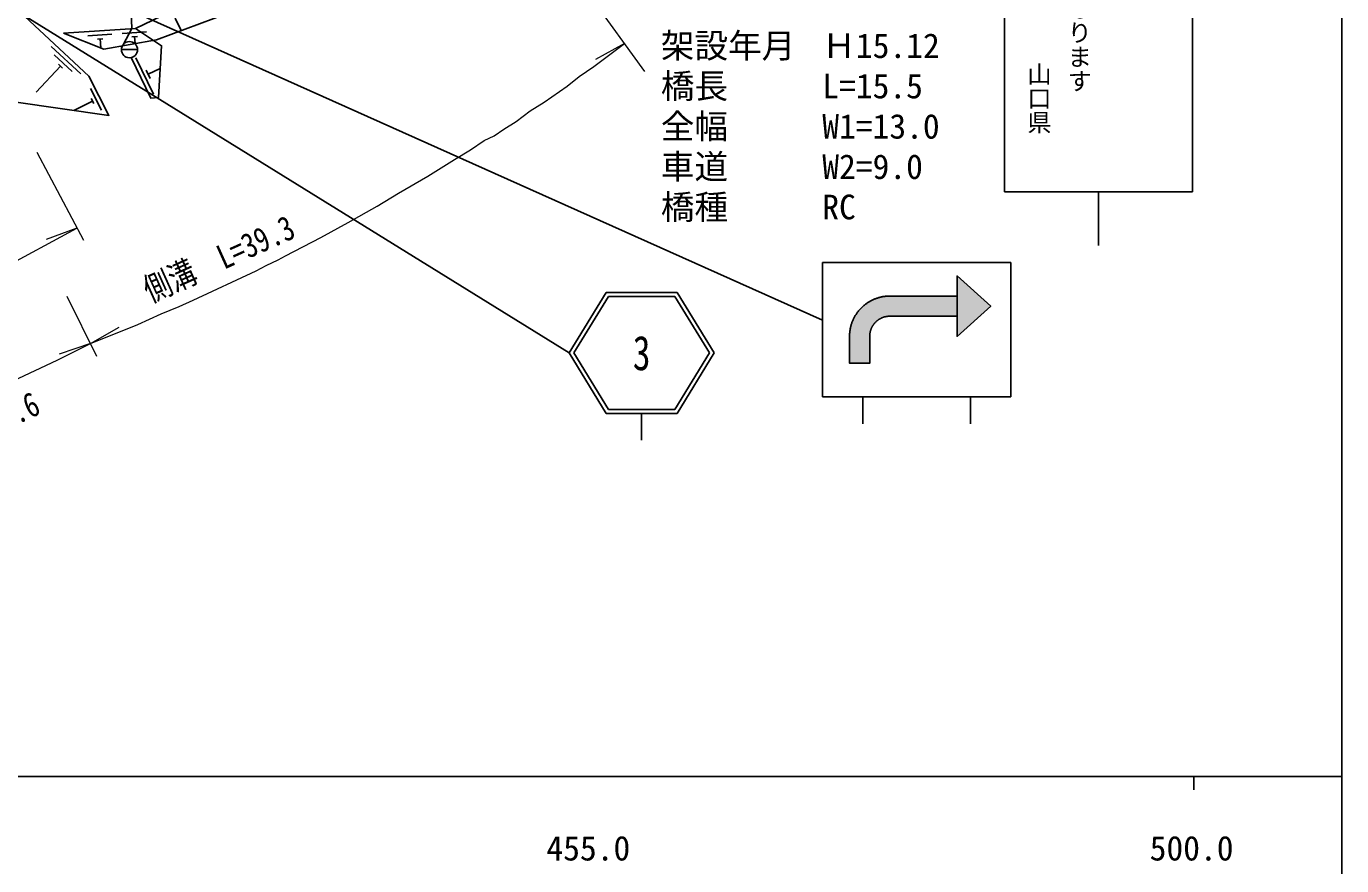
# Model space of a CAD drawing. Units: millimetres at full size, sheet at 1:1000; details may follow other scales. Extents: x 40000 to 680000, y 20000 to 380000.
# Drawn here: x 481224 to 579000, y 198357 to 260805 of the extents above; entities that cross this region are included whole.
import ezdxf
from ezdxf.enums import TextEntityAlignment as Align

# ---------------------------------------------------------------- set-up
doc = ezdxf.new("R2010")
doc.units = ezdxf.units.MM
doc.header["$LTSCALE"] = 1000
for name, color, linetype, lineweight in [('M-BGD', 7, 'Continuous', 25), ('M-STR-HTXT', 7, 'Continuous', 13), ('M-STR-STRC', 7, 'Continuous', 25), ('M-TTL-BAND', 7, 'Continuous', 25)]:
    doc.layers.add(name, color=color, linetype=linetype, lineweight=lineweight)
doc.styles.add('@ＭＳ ゴシック', font='')
doc.styles.add('ＭＳ ゴシック', font='')
doc.styles.get('@ＭＳ ゴシック').set_extended_font_data('@MS Gothic')
doc.styles.get('ＭＳ ゴシック').set_extended_font_data('MS Gothic')

msp = doc.modelspace()

# ---------------------------------------------------------------- hatches: boundary and pattern name
at = {"layer": 'M-STR-STRC'}
for points in [[(552915, 239987), (550415, 242237), (550415, 240737), (550415, 239237), (550415, 237737)], [(550415, 239237), (550415, 240737), (545415, 240737), (545363, 240736), (545311, 240735), (545258, 240732), (545206, 240729), (545154, 240725), (545102, 240720), (545050, 240714), (544998, 240707), (544946, 240700), (544894, 240691), (544843, 240681), (544792, 240671), (544740, 240660), (544690, 240647), (544639, 240634), (544588, 240620), (544538, 240605), (544488, 240590), (544439, 240573), (544389, 240556), (544340, 240537), (544292, 240518), (544243, 240498), (544195, 240477), (544147, 240455), (544100, 240433), (544053, 240410), (544007, 240385), (543961, 240360), (543915, 240335), (543870, 240308), (543826, 240281), (543781, 240253), (543738, 240224), (543695, 240194), (543652, 240164), (543610, 240132), (543568, 240101), (543527, 240068), (543487, 240035), (543447, 240001), (543408, 239966), (543369, 239931), (543331, 239895), (543294, 239858), (543257, 239821), (543221, 239783), (543186, 239744), (543151, 239705), (543117, 239665), (543084, 239625), (543051, 239584), (543019, 239542), (542988, 239500), (542958, 239457), (542928, 239414), (542899, 239370), (542871, 239326), (542844, 239282), (542817, 239237), (542791, 239191), (542767, 239145), (542742, 239099), (542719, 239052), (542696, 239004), (542675, 238957), (542654, 238909), (542634, 238860), (542615, 238812), (542596, 238763), (542579, 238713), (542562, 238664), (542546, 238614), (542532, 238563), (542518, 238513), (542504, 238462), (542492, 238411), (542481, 238360), (542470, 238309), (542461, 238258), (542452, 238206), (542445, 238154), (542438, 238102), (542432, 238050), (542427, 237998), (542423, 237946), (542419, 237894), (542417, 237841), (542416, 237789), (542415, 237737), (542415, 235737), (543915, 235737), (543915, 238035), (544146, 238593), (544582, 239020), (545131, 239237)]]:
    msp.add_hatch(color=256, dxfattribs=at).paths.add_polyline_path(points)

# ---------------------------------------------------------------- linework, layer by layer
at = {"layer": 'M-BGD'}
for p, q in [((492282, 261407), (492730, 260485)), ((487591, 260228), (485795, 260105)), ((490148, 260402), (488352, 260279)), ((488415, 259431), (489063, 260628)), ((485265, 257258), (483071, 259304)), ((486923, 259881), (486504, 259853)), ((486714, 259867), (486759, 259201)), ((489480, 260055), (489061, 260027)), ((489270, 260041), (489306, 259522)), ((484622, 257448), (483305, 258675)), ((489491, 259066), (488291, 259066)), ((489363, 258452), (490673, 255753)), ((483759, 257842), (481955, 255907)), ((483912, 257699), (483605, 257985)), ((490135, 257548), (490441, 256919)), ((490288, 257234), (491173, 257663)), ((486820, 254573), (486005, 256178)), ((486145, 255240), (484808, 254560)), ((486240, 255052), (486050, 255427))]:
    msp.add_line(p, q, dxfattribs=at)
for points in [[(489063, 260628), (488990, 262450), (486137, 263507), (483534, 265739), (478902, 271642), (478890, 273050), (479932, 273702), (483428, 275498), (488175, 278205), (492630, 280969), (502718, 288101), (503647, 288142), (504528, 287174)], [(480363, 257230), (480293, 255197), (487359, 254174), (485871, 257103), (475213, 267039), (473662, 268671), (471068, 269516)], [(503605, 264363), (495779, 263775), (489348, 260648), (483998, 260284)], [(483998, 260284), (486990, 259110), (490898, 259806), (497305, 262181), (502659, 263419)], [(489017, 258479), (490480, 255464), (491040, 255497), (491277, 259354), (489348, 260648)]]:
    msp.add_lwpolyline(points, dxfattribs=at)
msp.add_circle((488891, 259066), 600, dxfattribs=at)
at = {"layer": 'M-STR-HTXT'}
for p, q in [((522217, 264295), (527175, 257451)), ((525679, 259516), (523533, 258324)), ((481998, 251437), (485476, 244882)), ((484992, 245794), (482691, 244937)), ((484233, 240740), (486447, 236273)), ((485985, 237206), (488115, 238426)), ((485985, 237206), (483662, 236412))]:
    msp.add_line(p, q, dxfattribs=at)
for points in [[(485985, 237206), (489507, 238616), (491252, 239403), (492594, 239951), (493619, 240432), (498303, 242620), (499041, 243009), (499954, 243431), (500487, 243739), (503109, 245099), (505147, 246218), (507311, 247423), (508888, 248386), (511076, 249653), (513053, 250893), (514234, 251622), (515264, 252302), (516002, 252649), (516711, 253162), (517630, 253719), (518665, 254513), (519714, 255165), (521420, 256350), (522323, 257063), (523408, 257801), (525679, 259516)], [(464067, 236040), (472539, 239530), (479305, 242714), (484992, 245794)], [(467030, 228636), (470072, 229853), (474895, 231916), (483518, 235956), (485985, 237206)]]:
    msp.add_lwpolyline(points, dxfattribs=at)
at = {"layer": 'M-STR-STRC'}
for p, q in [((468701, 269264), (521564, 236503)), ((472040, 269585), (540415, 238932)), ((560925, 248495), (560925, 244498)), ((554415, 243237), (540415, 243237)), ((540415, 243237), (540415, 234627)), ((554415, 233237), (554415, 243237)), ((550415, 242237), (552915, 239987)), ((550415, 242237), (550415, 237737)), ((524328, 241003), (521564, 236503)), ((524496, 240703), (521916, 236503)), ((524328, 241003), (529600, 241003)), ((524496, 240703), (529432, 240703)), ((532012, 236503), (529432, 240703)), ((532364, 236503), (529600, 241003)), ((545415, 240737), (550415, 240737)), ((552915, 239987), (550415, 237737)), ((545415, 239237), (550415, 239237)), ((542415, 237737), (542415, 235737)), ((543915, 237737), (543915, 235737)), ((521564, 236503), (524328, 232003)), ((521916, 236503), (524496, 232303)), ((529432, 232303), (532012, 236503)), ((529600, 232003), (532364, 236503)), ((542415, 235737), (543915, 235737)), ((540415, 234620), (540415, 233237)), ((540415, 233237), (554415, 233237)), ((543415, 233237), (543415, 231237)), ((551415, 233237), (551415, 231237)), ((524328, 232003), (529600, 232003)), ((524496, 232303), (529432, 232303)), ((526964, 232003), (526964, 230003))]:
    msp.add_line(p, q, dxfattribs=at)
for points in [[(553945, 272952), (567904, 272952), (567904, 248495), (553945, 248495)], [(550415, 240737), (550415, 242237), (552915, 239987), (550415, 237737)], [(545415, 240737), (550415, 240737), (550415, 239237), (545415, 239237), (545389, 239236), (545363, 239236), (545337, 239235), (545311, 239233), (545285, 239231), (545259, 239228), (545233, 239225), (545207, 239222), (545181, 239218), (545155, 239214), (545129, 239209), (545103, 239204), (545078, 239198), (545052, 239192), (545027, 239185), (545002, 239178), (544977, 239171), (544952, 239163), (544927, 239155), (544902, 239146), (544878, 239137), (544853, 239127), (544829, 239117), (544805, 239107), (544781, 239096), (544758, 239085), (544734, 239073), (544711, 239061), (544688, 239049), (544665, 239036), (544643, 239022), (544620, 239009), (544598, 238995), (544577, 238980), (544555, 238965), (544534, 238950), (544513, 238935), (544492, 238919), (544471, 238902), (544451, 238886), (544431, 238869), (544412, 238851), (544392, 238834), (544373, 238816), (544355, 238797), (544336, 238779), (544318, 238760), (544301, 238740), (544283, 238721), (544266, 238701), (544250, 238681), (544233, 238660), (544217, 238639), (544202, 238618), (544187, 238597), (544172, 238575), (544157, 238554), (544143, 238531), (544130, 238509), (544116, 238487), (544103, 238464), (544091, 238441), (544079, 238418), (544067, 238394), (544056, 238371), (544045, 238347), (544035, 238323), (544025, 238298), (544015, 238274), (544006, 238250), (543997, 238225), (543989, 238200), (543981, 238175), (543973, 238150), (543966, 238125), (543960, 238099), (543954, 238074), (543948, 238048), (543943, 238023), (543938, 237997), (543934, 237971), (543930, 237945), (543927, 237919), (543924, 237893), (543921, 237867), (543919, 237841), (543917, 237815), (543916, 237789), (543916, 237763), (543915, 237737), (543915, 235737), (542415, 235737), (542415, 237737), (542416, 237789), (542417, 237841), (542419, 237894), (542423, 237946), (542427, 237998), (542432, 238050), (542438, 238102), (542445, 238154), (542452, 238206), (542461, 238258), (542470, 238309), (542481, 238360), (542492, 238411), (542504, 238462), (542518, 238513), (542532, 238563), (542546, 238614), (542562, 238664), (542579, 238713), (542596, 238763), (542615, 238812), (542634, 238860), (542654, 238909), (542675, 238957), (542696, 239004), (542719, 239052), (542742, 239099), (542767, 239145), (542791, 239191), (542817, 239237), (542844, 239282), (542871, 239326), (542899, 239370), (542928, 239414), (542958, 239457), (542988, 239500), (543019, 239542), (543051, 239584), (543084, 239625), (543117, 239665), (543151, 239705), (543186, 239744), (543221, 239783), (543257, 239821), (543294, 239858), (543331, 239895), (543369, 239931), (543408, 239966), (543447, 240001), (543487, 240035), (543527, 240068), (543568, 240101), (543610, 240132), (543652, 240164), (543695, 240194), (543738, 240224), (543781, 240253), (543826, 240281), (543870, 240308), (543915, 240335), (543961, 240360), (544007, 240385), (544053, 240410), (544100, 240433), (544147, 240455), (544195, 240477), (544243, 240498), (544292, 240518), (544340, 240537), (544389, 240556), (544439, 240573), (544488, 240590), (544538, 240605), (544588, 240620), (544639, 240634), (544690, 240647), (544740, 240660), (544792, 240671), (544843, 240681), (544894, 240691), (544946, 240700), (544998, 240707), (545050, 240714), (545102, 240720), (545154, 240725), (545206, 240729), (545258, 240732), (545311, 240735), (545363, 240736)]]:
    msp.add_lwpolyline(points, close=True, dxfattribs=at)
at = {"layer": 'M-TTL-BAND'}
for p, q in [((579000, 20000), (579000, 370000)), ((40000, 205000), (579000, 205000)), ((568000, 205000), (568000, 204000))]:
    msp.add_line(p, q, dxfattribs=at)

# ---------------------------------------------------------------- texts
at = {"layer": 'M-STR-HTXT', "style": 'ＭＳ ゴシック'}
for s, p in [('架設年月', (528389, 257896)), ('Ｈ15.12', (540389, 257896)), ('橋長', (528389, 254896)), ('L=15.5', (540389, 254896)), ('全幅', (528389, 251896)), ('W1=13.0', (540389, 251896)), ('車道', (528389, 248896)), ('W2=9.0', (540389, 248896)), ('橋種', (528389, 245896)), ('RC', (540389, 245896))]:
    msp.add_text(s, height=1833, dxfattribs=at).set_placement(p, align=Align.BOTTOM_LEFT)
at = {"layer": 'M-STR-HTXT', "style": 'ＭＳ ゴシック', "width": 0.8}
for s, rotation, p in [('側溝\u3000L=39.3', 24.238, (496131, 242182)), ('L=10.6', 24.596, (479912, 230275))]:
    msp.add_text(s, height=1833, rotation=rotation, dxfattribs=at).set_placement(p, align=Align.BOTTOM_CENTER)
at = {"layer": 'M-STR-STRC', "style": '@ＭＳ ゴシック'}
for s, p in [('通行止めになります', (559505, 272050)), ('山口県', (556505, 258160))]:
    msp.add_text(s, height=1320, rotation=270, dxfattribs=at).set_placement(p, align=Align.MIDDLE_LEFT)
at = {"layer": 'M-STR-STRC', "style": 'ＭＳ ゴシック', "width": 0.75}
msp.add_text('3', height=2566, dxfattribs=at).set_placement((526964, 236503), align=Align.MIDDLE_CENTER)
at = {"layer": 'M-TTL-BAND', "style": 'ＭＳ ゴシック'}
for s, p in [('455.0', (523000, 198195)), ('500.0', (567844, 198195))]:
    msp.add_text(s, height=1833, dxfattribs=at).set_placement(p, align=Align.BOTTOM_CENTER)

doc.saveas('drawing.dxf')
